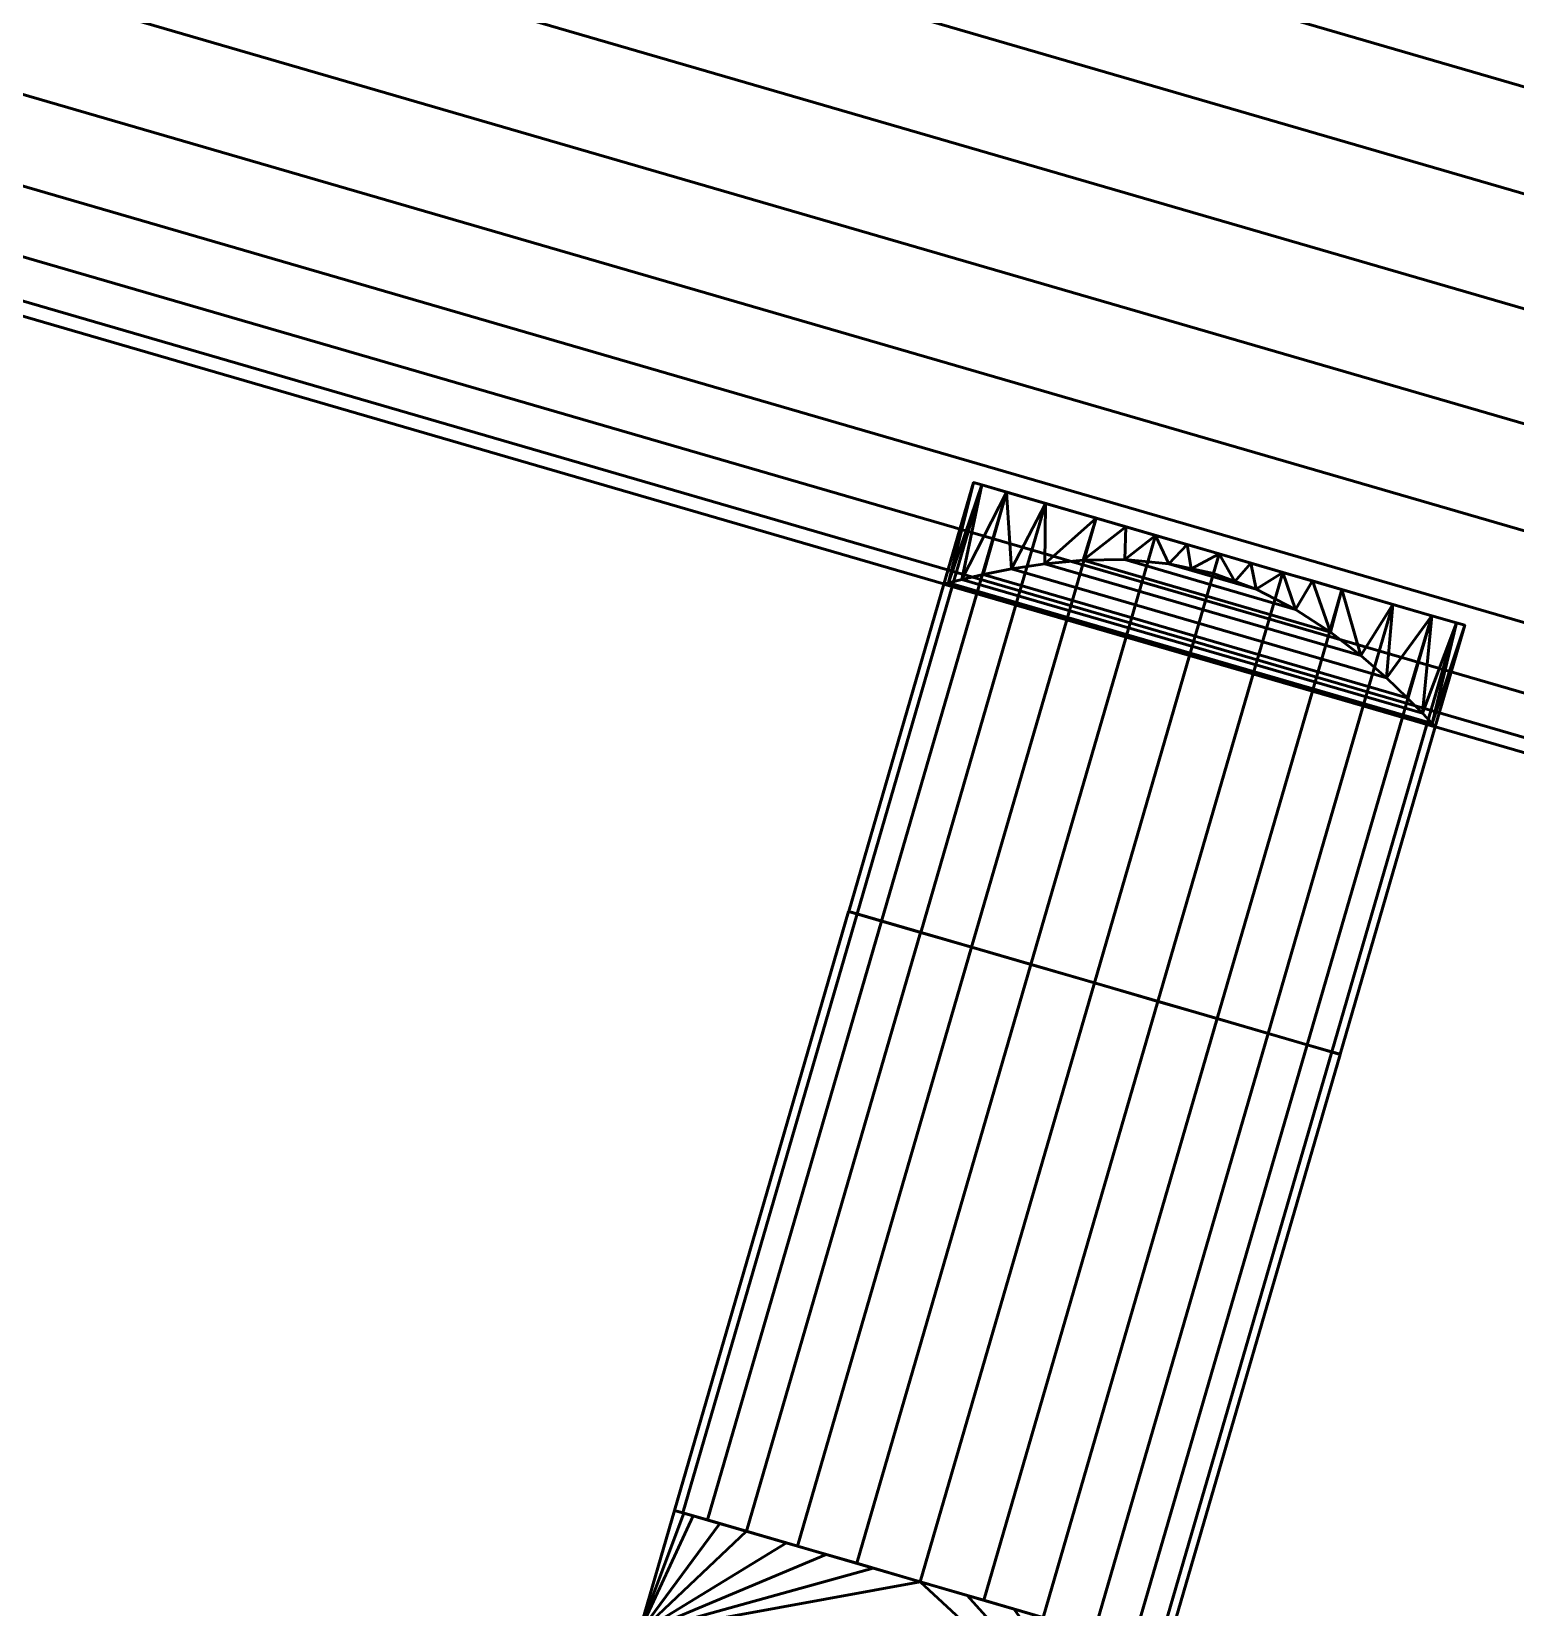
# Model space of a CAD drawing. Header units: inches. Extents: x -1654 to 1344, y -1538 to 36.
# Drawn here: x -204.64 to -187.24, y -490.56 to -472.08 of the extents above; entities that cross this region are included whole.
import ezdxf

# ---------------------------------------------------------------- set-up
doc = ezdxf.new("R2010")
doc.units = ezdxf.units.IN
doc.header["$MEASUREMENT"] = 0
doc.linetypes.add('Center', pattern=[1.25, 0.25, -0.1875, 0.625, -0.1875])
doc.layers.add('M-HVAC-DUCT', color=1, linetype='Center', lineweight=30)
doc.layers.add('M-HVAC-DUCT-SA', color=1, linetype='Continuous', lineweight=50)

# ---------------------------------------------------------------- blocks, each defined once
blk = doc.blocks.new('Round Takeoff - Standard-838113-_3D_')
at = {"layer": 'M-HVAC-DUCT', "color": 8, "linetype": 'Continuous', "lineweight": 50}
mesh = blk.add_polyface(dxfattribs=at)
corners = [(-1.24, 0, 3), (-1.24, 0.776, 2.898), (-1.24, 1.5, 2.598), (-1.24, 2.121, 2.121), (-1.24, 2.598, 1.5), (-1.24, 2.898, 0.776), (-1.24, 3), (-1.24, 2.898, -0.776), (-1.24, 2.598, -1.5), (-1.24, 2.121, -2.121), (-1.24, 1.5, -2.598), (-1.24, 0.776, -2.898), (-1.24, 0, -3), (-1.24, -0.776, -2.898), (-1.24, -1.5, -2.598), (-1.24, -2.121, -2.121), (-1.24, -2.598, -1.5), (-1.24, -2.898, -0.776), (-1.24, -3), (-1.24, -2.898, 0.776), (-1.24, -2.598, 1.5), (-1.24, -2.121, 2.121), (-1.24, -1.5, 2.598), (-1.24, -0.776, 2.898)]
mesh.append_faces([[corners[k] for k in face] for face in [(14, 20, 21)]], dxfattribs={"vtx0": -1, "vtx2": -1, "color": 8})
mesh.append_faces([[corners[k] for k in face] for face in [(21, 12, 13, 14), (12, 5, 6, 7), (12, 23, 0, 1)]], dxfattribs={"vtx0": -1, "vtx3": -1, "color": 8})
mesh.append_faces([[corners[k] for k in face] for face in [(9, 10, 7, 8)]], dxfattribs={"vtx1": -1, "color": 8})
mesh.append_faces([[corners[k] for k in face] for face in [(15, 16, 20, 14), (22, 23, 12, 21), (4, 5, 12, 3), (2, 3, 12, 1)]], dxfattribs={"vtx1": -1, "vtx2": -1, "color": 8})
mesh.append_faces([[corners[k] for k in face] for face in [(16, 17, 19, 20)]], dxfattribs={"vtx1": -1, "vtx3": -1, "color": 8})
mesh.append_faces([[corners[k] for k in face] for face in [(17, 18, 19)]], dxfattribs={"vtx2": -1, "color": 8})
mesh.append_faces([[corners[k] for k in face] for face in [(10, 11, 12, 7)]], dxfattribs={"vtx2": -1, "vtx3": -1, "color": 8})
mesh = blk.add_polyface(dxfattribs=at)
corners = [(-1.24, 3), (0, 3), (0, 2.898, -0.776), (0, 2.598, -1.5), (0, 2.121, -2.121), (0, 1.5, -2.598), (0, 0.776, -2.898), (0, 0, -3), (-1.24, 0, -3), (-1.24, 0.776, -2.898), (-1.24, 1.5, -2.598), (-1.24, 2.121, -2.121), (-1.24, 2.598, -1.5), (-1.24, 2.898, -0.776)]
mesh.append_faces([[corners[k] for k in face] for face in [(1, 2, 13, 0)]], dxfattribs={"vtx1": -1, "color": 8})
mesh.append_faces([[corners[k] for k in face] for face in [(5, 6, 9, 10), (10, 11, 4, 5), (2, 3, 12, 13), (11, 12, 3, 4)]], dxfattribs={"vtx1": -1, "vtx3": -1, "color": 8})
mesh.append_faces([[corners[k] for k in face] for face in [(6, 7, 8, 9)]], dxfattribs={"vtx3": -1, "color": 8})
mesh = blk.add_polyface(dxfattribs=at)
corners = [(-1.24, 0, 3), (0, 0, 3), (0, 0.776, 2.898), (0, 1.5, 2.598), (0, 2.121, 2.121), (0, 2.598, 1.5), (0, 2.898, 0.776), (0, 3), (-1.24, 3), (-1.24, 2.898, 0.776), (-1.24, 2.598, 1.5), (-1.24, 2.121, 2.121), (-1.24, 1.5, 2.598), (-1.24, 0.776, 2.898)]
mesh.append_faces([[corners[k] for k in face] for face in [(1, 2, 13, 0)]], dxfattribs={"vtx1": -1, "color": 8})
mesh.append_faces([[corners[k] for k in face] for face in [(5, 6, 9, 10), (10, 11, 4, 5), (2, 3, 12, 13), (11, 12, 3, 4)]], dxfattribs={"vtx1": -1, "vtx3": -1, "color": 8})
mesh.append_faces([[corners[k] for k in face] for face in [(6, 7, 8, 9)]], dxfattribs={"vtx3": -1, "color": 8})
mesh = blk.add_polyface(dxfattribs=at)
corners = [(4, 0, -3), (0, 0, -3), (0, 0.776, -2.898), (0, 1.5, -2.598), (0, 2.121, -2.121), (0, 2.598, -1.5), (0, 2.898, -0.776), (0, 3), (4, 3), (4, 2.898, -0.776), (4, 2.598, -1.5), (4, 2.121, -2.121), (4, 1.5, -2.598), (4, 0.776, -2.898)]
mesh.append_faces([[corners[k] for k in face] for face in [(2, 13, 0, 1)]], dxfattribs={"vtx0": -1, "color": 8})
mesh.append_faces([[corners[k] for k in face] for face in [(3, 12, 13, 2), (12, 3, 4, 11), (6, 9, 10, 5), (11, 4, 5, 10)]], dxfattribs={"vtx0": -1, "vtx2": -1, "color": 8})
mesh.append_faces([[corners[k] for k in face] for face in [(7, 8, 9, 6)]], dxfattribs={"vtx2": -1, "color": 8})
mesh = blk.add_polyface(dxfattribs=at)
corners = [(4, 3), (0, 3), (0, 2.898, 0.776), (0, 2.598, 1.5), (0, 2.121, 2.121), (0, 1.5, 2.598), (0, 0.776, 2.898), (0, 0, 3), (4, 0, 3), (4, 0.776, 2.898), (4, 1.5, 2.598), (4, 2.121, 2.121), (4, 2.598, 1.5), (4, 2.898, 0.776)]
mesh.append_faces([[corners[k] for k in face] for face in [(2, 13, 0, 1)]], dxfattribs={"vtx0": -1, "color": 8})
mesh.append_faces([[corners[k] for k in face] for face in [(3, 12, 13, 2), (12, 3, 4, 11), (6, 9, 10, 5), (11, 4, 5, 10)]], dxfattribs={"vtx0": -1, "vtx2": -1, "color": 8})
mesh.append_faces([[corners[k] for k in face] for face in [(7, 8, 9, 6)]], dxfattribs={"vtx2": -1, "color": 8})
mesh = blk.add_polyface(dxfattribs=at)
corners = [(4, 0, 3), (4, -0.776, 2.898), (4, -1.5, 2.598), (4, -2.121, 2.121), (4, -2.598, 1.5), (4, -2.898, 0.776), (4, -3), (4, -2.898, -0.776), (4, -2.598, -1.5), (4, -2.121, -2.121), (4, -1.5, -2.598), (4, -0.776, -2.898), (4, 0, -3), (4, 0.776, -2.898), (4, 1.5, -2.598), (4, 2.121, -2.121), (4, 2.598, -1.5), (4, 2.898, -0.776), (4, 3), (4, 2.898, 0.776), (4, 2.598, 1.5), (4, 2.121, 2.121), (4, 1.5, 2.598), (4, 0.776, 2.898)]
mesh.append_faces([[corners[k] for k in face] for face in [(17, 14, 15, 16)]], dxfattribs={"vtx0": -1, "color": 8})
mesh.append_faces([[corners[k] for k in face] for face in [(5, 7, 8, 4)]], dxfattribs={"vtx0": -1, "vtx2": -1, "color": 8})
mesh.append_faces([[corners[k] for k in face] for face in [(4, 8, 9, 10), (12, 1, 2, 3), (12, 19, 20, 21), (12, 21, 22, 23)]], dxfattribs={"vtx0": -1, "vtx3": -1, "color": 8})
mesh.append_faces([[corners[k] for k in face] for face in [(11, 12, 4, 10), (18, 19, 12, 17), (3, 4, 12), (0, 1, 12, 23)]], dxfattribs={"vtx1": -1, "vtx2": -1, "color": 8})
mesh.append_faces([[corners[k] for k in face] for face in [(5, 6, 7)]], dxfattribs={"vtx2": -1, "color": 8})
mesh.append_faces([[corners[k] for k in face] for face in [(12, 13, 14, 17)]], dxfattribs={"vtx2": -1, "vtx3": -1, "color": 8})
mesh = blk.add_polyface(dxfattribs=at)
corners = [(-1.24, -3), (0, -3), (0, -2.898, 0.776), (0, -2.598, 1.5), (0, -2.121, 2.121), (0, -1.5, 2.598), (0, -0.776, 2.898), (0, 0, 3), (-1.24, 0, 3), (-1.24, -0.776, 2.898), (-1.24, -1.5, 2.598), (-1.24, -2.121, 2.121), (-1.24, -2.598, 1.5), (-1.24, -2.898, 0.776)]
mesh.append_faces([[corners[k] for k in face] for face in [(1, 2, 13, 0)]], dxfattribs={"vtx1": -1, "color": 8})
mesh.append_faces([[corners[k] for k in face] for face in [(5, 6, 9, 10), (10, 11, 4, 5), (2, 3, 12, 13), (11, 12, 3, 4)]], dxfattribs={"vtx1": -1, "vtx3": -1, "color": 8})
mesh.append_faces([[corners[k] for k in face] for face in [(6, 7, 8, 9)]], dxfattribs={"vtx3": -1, "color": 8})
mesh = blk.add_polyface(dxfattribs=at)
corners = [(-1.24, 0, -3), (0, 0, -3), (0, -0.776, -2.898), (0, -1.5, -2.598), (0, -2.121, -2.121), (0, -2.598, -1.5), (0, -2.898, -0.776), (0, -3), (-1.24, -3), (-1.24, -2.898, -0.776), (-1.24, -2.598, -1.5), (-1.24, -2.121, -2.121), (-1.24, -1.5, -2.598), (-1.24, -0.776, -2.898)]
mesh.append_faces([[corners[k] for k in face] for face in [(13, 2, 3, 12)]], dxfattribs={"vtx0": -1, "vtx2": -1, "color": 8})
mesh.append_faces([[corners[k] for k in face] for face in [(1, 2, 13, 0)]], dxfattribs={"vtx1": -1, "color": 8})
mesh.append_faces([[corners[k] for k in face] for face in [(5, 6, 9, 10), (10, 11, 4, 5), (11, 12, 3, 4)]], dxfattribs={"vtx1": -1, "vtx3": -1, "color": 8})
mesh.append_faces([[corners[k] for k in face] for face in [(6, 7, 8, 9)]], dxfattribs={"vtx3": -1, "color": 8})
mesh = blk.add_polyface(dxfattribs=at)
corners = [(4, 0, 3), (0, 0, 3), (0, -0.776, 2.898), (0, -1.5, 2.598), (0, -2.121, 2.121), (0, -2.598, 1.5), (0, -2.898, 0.776), (0, -3), (4, -3), (4, -2.898, 0.776), (4, -2.598, 1.5), (4, -2.121, 2.121), (4, -1.5, 2.598), (4, -0.776, 2.898)]
mesh.append_faces([[corners[k] for k in face] for face in [(2, 13, 0, 1)]], dxfattribs={"vtx0": -1, "color": 8})
mesh.append_faces([[corners[k] for k in face] for face in [(3, 12, 13, 2), (12, 3, 4, 11), (6, 9, 10, 5), (11, 4, 5, 10)]], dxfattribs={"vtx0": -1, "vtx2": -1, "color": 8})
mesh.append_faces([[corners[k] for k in face] for face in [(7, 8, 9, 6)]], dxfattribs={"vtx2": -1, "color": 8})
mesh = blk.add_polyface(dxfattribs=at)
corners = [(4, -3), (0, -3), (0, -2.898, -0.776), (0, -2.598, -1.5), (0, -2.121, -2.121), (0, -1.5, -2.598), (0, -0.776, -2.898), (0, 0, -3), (4, 0, -3), (4, -0.776, -2.898), (4, -1.5, -2.598), (4, -2.121, -2.121), (4, -2.598, -1.5), (4, -2.898, -0.776)]
mesh.append_faces([[corners[k] for k in face] for face in [(3, 12, 13, 2), (12, 3, 4, 11), (6, 9, 10, 5), (11, 4, 5, 10)]], dxfattribs={"vtx0": -1, "vtx2": -1, "color": 8})
mesh.append_faces([[corners[k] for k in face] for face in [(7, 8, 9, 6)]], dxfattribs={"vtx2": -1, "color": 8})
mesh.append_faces([[corners[k] for k in face] for face in [(13, 0, 1, 2)]], dxfattribs={"vtx3": -1, "color": 8})
blk = doc.blocks.new('Rectangular to Round Transition - Angle - 45 Degree-889927-_3D_')
at = {"layer": 'M-HVAC-DUCT', "color": 8, "linetype": 'Continuous', "lineweight": 50}
mesh = blk.add_polyface(dxfattribs=at)
corners = [(0, -3, 3), (0, 3, 3), (0, 3, -3), (0, -3, -3)]
mesh.append_faces([[corners[k] for k in face] for face in [(0, 1, 2, 3)]], dxfattribs={"color": 8})
mesh = blk.add_polyface(dxfattribs=at)
corners = [(0, -3, -3), (0, 3, -3), (1.5, 0, -3)]
mesh.append_faces([[corners[k] for k in face] for face in [(0, 1, 2)]], dxfattribs={"color": 8})
mesh = blk.add_polyface(dxfattribs=at)
corners = [(1.5, 3), (1.5, 2.772, -1.148), (1.5, 2.121, -2.121), (1.5, 1.148, -2.772), (1.5, 0, -3), (0, 3, -3), (0, 3, -3), (0, 3, -3), (0, 3, -3), (0, 3, -3), (0, 3, -3), (0, 3, -3), (0, 3, -3), (0, 3, -3), (0, 3, -3), (1.5, 1.635, -2.446), (1.5, 0.574, -2.886), (1.5, 2.446, -1.635), (1.5, 2.886, -0.574)]
mesh.append_faces([[corners[k] for k in face] for face in [(15, 3, 8), (6, 16, 4), (16, 7, 3), (15, 9, 2), (11, 1, 17), (2, 10, 17), (13, 0, 18), (1, 12, 18)]], dxfattribs={"color": 8})
mesh = blk.add_polyface(dxfattribs=at)
corners = [(0, 3, -3), (0, 3, 3), (1.5, 3)]
mesh.append_faces([[corners[k] for k in face] for face in [(0, 1, 2)]], dxfattribs={"color": 8})
mesh = blk.add_polyface(dxfattribs=at)
corners = [(1.5, 0, 3), (1.5, 1.148, 2.772), (1.5, 2.121, 2.121), (1.5, 2.772, 1.148), (1.5, 3), (0, 3, 3), (0, 3, 3), (0, 3, 3), (0, 3, 3), (0, 3, 3), (0, 3, 3), (0, 3, 3), (0, 3, 3), (0, 3, 3), (0, 3, 3), (1.5, 2.446, 1.635), (1.5, 2.886, 0.574), (1.5, 1.635, 2.446), (1.5, 0.574, 2.886)]
mesh.append_faces([[corners[k] for k in face] for face in [(15, 3, 8), (6, 16, 4), (16, 7, 3), (15, 9, 2), (11, 1, 17), (2, 10, 17), (13, 0, 18), (1, 12, 18)]], dxfattribs={"color": 8})
mesh = blk.add_polyface(dxfattribs=at)
corners = [(0, 3, 3), (0, -3, 3), (1.5, 0, 3)]
mesh.append_faces([[corners[k] for k in face] for face in [(0, 1, 2)]], dxfattribs={"color": 8})
mesh = blk.add_polyface(dxfattribs=at)
corners = [(1.5, 0, 3), (1.5, -1.148, 2.772), (1.5, -2.121, 2.121), (1.5, -2.772, 1.148), (1.5, -3), (1.5, -2.772, -1.148), (1.5, -2.121, -2.121), (1.5, -1.148, -2.772), (1.5, 0, -3), (1.5, 1.148, -2.772), (1.5, 2.121, -2.121), (1.5, 2.772, -1.148), (1.5, 3), (1.5, 2.772, 1.148), (1.5, 2.121, 2.121), (1.5, 1.148, 2.772)]
mesh.append_faces([[corners[k] for k in face] for face in [(5, 2, 3, 4)]], dxfattribs={"vtx0": -1, "color": 8})
mesh.append_faces([[corners[k] for k in face] for face in [(6, 2, 5)]], dxfattribs={"vtx0": -1, "vtx1": -1, "color": 8})
mesh.append_faces([[corners[k] for k in face] for face in [(0, 8, 9)]], dxfattribs={"vtx0": -1, "vtx2": -1, "color": 8})
mesh.append_faces([[corners[k] for k in face] for face in [(12, 13, 11)]], dxfattribs={"vtx1": -1, "color": 8})
mesh.append_faces([[corners[k] for k in face] for face in [(15, 0, 9, 14), (9, 10, 14)]], dxfattribs={"vtx1": -1, "vtx2": -1, "color": 8})
mesh.append_faces([[corners[k] for k in face] for face in [(1, 2, 6, 7), (0, 1, 7, 8), (13, 14, 10, 11)]], dxfattribs={"vtx1": -1, "vtx3": -1, "color": 8})
mesh = blk.add_polyface(dxfattribs=at)
corners = [(1.5, -3), (1.5, -2.772, 1.148), (1.5, -2.121, 2.121), (1.5, -1.148, 2.772), (1.5, 0, 3), (0, -3, 3), (0, -3, 3), (0, -3, 3), (0, -3, 3), (0, -3, 3), (0, -3, 3), (0, -3, 3), (0, -3, 3), (0, -3, 3), (0, -3, 3), (1.5, -1.635, 2.446), (1.5, -0.574, 2.886), (1.5, -2.446, 1.635), (1.5, -2.886, 0.574)]
mesh.append_faces([[corners[k] for k in face] for face in [(15, 3, 8), (6, 16, 4), (16, 7, 3), (15, 9, 2), (11, 1, 17), (2, 10, 17), (13, 0, 18), (1, 12, 18)]], dxfattribs={"color": 8})
mesh = blk.add_polyface(dxfattribs=at)
corners = [(1.5, 0, -3), (1.5, -1.148, -2.772), (1.5, -2.121, -2.121), (1.5, -2.772, -1.148), (1.5, -3), (0, -3, -3), (0, -3, -3), (0, -3, -3), (0, -3, -3), (0, -3, -3), (0, -3, -3), (0, -3, -3), (0, -3, -3), (0, -3, -3), (0, -3, -3), (1.5, -2.446, -1.635), (1.5, -2.886, -0.574), (1.5, -1.635, -2.446), (1.5, -0.574, -2.886)]
mesh.append_faces([[corners[k] for k in face] for face in [(15, 3, 8), (6, 16, 4), (16, 7, 3), (15, 9, 2), (11, 1, 17), (2, 10, 17), (13, 0, 18), (1, 12, 18)]], dxfattribs={"color": 8})
mesh = blk.add_polyface(dxfattribs=at)
corners = [(0, -3, 3), (0, -3, -3), (1.5, -3)]
mesh.append_faces([[corners[k] for k in face] for face in [(0, 1, 2)]], dxfattribs={"color": 8})

msp = doc.modelspace()

# ---------------------------------------------------------------- linework, layer by layer
at = {"layer": 'M-HVAC-DUCT', "color": 5}
for p, q in [((-180.744, -477.183, 1327), (-210.322, -468.584, 1327)), ((-180.744, -477.183, 1327), (-210.322, -468.584, 1327)), ((-191.056, -479.392, 1327), (-190.71, -478.202, 1327)), ((-191.056, -479.392, 1327), (-192.173, -483.233, 1327)), ((-192.173, -483.233, 1327), (-194.214, -490.256, 1327)), ((-192.173, -483.233, 1327), (-194.214, -490.256, 1327))]:
    msp.add_line(p, q, dxfattribs=at)

# ---------------------------------------------------------------- block references
at = {"layer": 'M-HVAC-DUCT-SA', "color": 8, "extrusion": (0, 0, -1), "rotation": 286.2098687159166}
msp.add_blockref('Round Takeoff - Standard-838113-_3D_', (191.056, -479.392, -1327), dxfattribs=at)
at = {"layer": 'M-HVAC-DUCT-SA', "color": 8, "rotation": 73.79013128408342}
msp.add_blockref('Rectangular to Round Transition - Angle - 45 Degree-889927-_3D_', (-194.633, -491.697, 1327), dxfattribs=at)

# ---------------------------------------------------------------- meshes
at = {"layer": 'M-HVAC-DUCT-SA', "color": 8}
mesh = msp.add_polyface(dxfattribs=at)
corners = [(38.701, -496.093, 1331), (38.99, -495.099, 1330.864), (39.26, -494.172, 1330.464), (39.491, -493.377, 1329.828), (39.669, -492.767, 1329), (39.78, -492.383, 1328.035), (39.818, -492.252, 1327), (-201.512, -422.094, 1327), (-201.55, -422.225, 1328.035), (-201.662, -422.609, 1329), (-201.839, -423.219, 1329.828), (-202.07, -424.015, 1330.464), (-202.34, -424.941, 1330.864), (-202.629, -425.935, 1331)]
mesh.append_faces([[corners[k] for k in face] for face in [(8, 9, 4, 5), (3, 4, 9, 10), (11, 12, 1, 2), (2, 3, 10, 11)]], dxfattribs={"vtx1": -1, "vtx3": -1, "color": 8})
mesh.append_faces([[corners[k] for k in face] for face in [(6, 7, 8, 5)]], dxfattribs={"vtx2": -1, "color": 8})
mesh.append_faces([[corners[k] for k in face] for face in [(12, 13, 0, 1)]], dxfattribs={"vtx3": -1, "color": 8})
mesh = msp.add_polyface(dxfattribs=at)
corners = [(39.818, -492.252, 1327), (39.78, -492.383, 1325.965), (39.669, -492.767, 1325), (39.491, -493.377, 1324.172), (39.26, -494.172, 1323.536), (38.99, -495.099, 1323.136), (38.701, -496.093, 1323), (-202.629, -425.935, 1323), (-202.34, -424.941, 1323.136), (-202.07, -424.015, 1323.536), (-201.839, -423.219, 1324.172), (-201.662, -422.609, 1325), (-201.55, -422.225, 1325.965), (-201.512, -422.094, 1327)]
mesh.append_faces([[corners[k] for k in face] for face in [(7, 8, 5, 6)]], dxfattribs={"vtx1": -1, "color": 8})
mesh.append_faces([[corners[k] for k in face] for face in [(8, 9, 4, 5), (3, 4, 9, 10), (11, 12, 1, 2), (2, 3, 10, 11)]], dxfattribs={"vtx1": -1, "vtx3": -1, "color": 8})
mesh.append_faces([[corners[k] for k in face] for face in [(12, 13, 0, 1)]], dxfattribs={"vtx3": -1, "color": 8})
mesh = msp.add_polyface(dxfattribs=at)
corners = [(37.585, -499.934, 1327), (37.623, -499.803, 1328.035), (37.734, -499.419, 1329), (37.912, -498.809, 1329.828), (38.143, -498.013, 1330.464), (38.412, -497.087, 1330.864), (38.701, -496.093, 1331), (-202.629, -425.935, 1331), (-202.918, -426.929, 1330.864), (-203.187, -427.855, 1330.464), (-203.418, -428.651, 1329.828), (-203.596, -429.261, 1329), (-203.707, -429.645, 1328.035), (-203.745, -429.776, 1327)]
mesh.append_faces([[corners[k] for k in face] for face in [(7, 8, 5, 6)]], dxfattribs={"vtx1": -1, "color": 8})
mesh.append_faces([[corners[k] for k in face] for face in [(8, 9, 4, 5), (3, 4, 9, 10), (11, 12, 1, 2), (2, 3, 10, 11)]], dxfattribs={"vtx1": -1, "vtx3": -1, "color": 8})
mesh.append_faces([[corners[k] for k in face] for face in [(12, 13, 0, 1)]], dxfattribs={"vtx3": -1, "color": 8})
mesh = msp.add_polyface(dxfattribs=at)
corners = [(38.701, -496.093, 1323), (38.412, -497.087, 1323.136), (38.143, -498.013, 1323.536), (37.912, -498.809, 1324.172), (37.734, -499.419, 1325), (37.623, -499.803, 1325.965), (37.585, -499.934, 1327), (-203.745, -429.776, 1327), (-203.707, -429.645, 1325.965), (-203.596, -429.261, 1325), (-203.418, -428.651, 1324.172), (-203.187, -427.855, 1323.536), (-202.918, -426.929, 1323.136), (-202.629, -425.935, 1323)]
mesh.append_faces([[corners[k] for k in face] for face in [(7, 8, 5, 6)]], dxfattribs={"vtx1": -1, "color": 8})
mesh.append_faces([[corners[k] for k in face] for face in [(8, 9, 4, 5), (3, 4, 9, 10), (11, 12, 1, 2), (2, 3, 10, 11)]], dxfattribs={"vtx1": -1, "vtx3": -1, "color": 8})
mesh.append_faces([[corners[k] for k in face] for face in [(12, 13, 0, 1)]], dxfattribs={"vtx3": -1, "color": 8})
mesh = msp.add_polyface(dxfattribs=at)
corners = [(-180.744, -477.183, 1332), (-180.382, -475.941, 1331.83), (-180.046, -474.783, 1331.33), (-179.757, -473.788, 1330.536), (-179.535, -473.025, 1329.5), (-179.395, -472.546, 1328.294), (-179.348, -472.382, 1327), (-208.926, -463.783, 1327), (-208.974, -463.947, 1328.294), (-209.113, -464.426, 1329.5), (-209.335, -465.189, 1330.536), (-209.624, -466.184, 1331.33), (-209.961, -467.342, 1331.83), (-210.322, -468.584, 1332)]
mesh.append_faces([[corners[k] for k in face] for face in [(8, 9, 4, 5), (3, 4, 9, 10), (11, 12, 1, 2), (2, 3, 10, 11)]], dxfattribs={"vtx1": -1, "vtx3": -1, "color": 8})
mesh.append_faces([[corners[k] for k in face] for face in [(6, 7, 8, 5)]], dxfattribs={"vtx2": -1, "color": 8})
mesh.append_faces([[corners[k] for k in face] for face in [(12, 13, 0, 1)]], dxfattribs={"vtx3": -1, "color": 8})
mesh = msp.add_polyface(dxfattribs=at)
corners = [(-179.348, -472.382, 1327), (-179.395, -472.546, 1325.706), (-179.535, -473.025, 1324.5), (-179.757, -473.788, 1323.464), (-180.046, -474.783, 1322.67), (-180.382, -475.941, 1322.17), (-180.744, -477.183, 1322), (-210.322, -468.584, 1322), (-209.961, -467.342, 1322.17), (-209.624, -466.184, 1322.67), (-209.335, -465.189, 1323.464), (-209.113, -464.426, 1324.5), (-208.974, -463.947, 1325.706), (-208.926, -463.783, 1327)]
mesh.append_faces([[corners[k] for k in face] for face in [(7, 8, 5, 6)]], dxfattribs={"vtx1": -1, "color": 8})
mesh.append_faces([[corners[k] for k in face] for face in [(8, 9, 4, 5), (3, 4, 9, 10), (11, 12, 1, 2), (2, 3, 10, 11)]], dxfattribs={"vtx1": -1, "vtx3": -1, "color": 8})
mesh.append_faces([[corners[k] for k in face] for face in [(12, 13, 0, 1)]], dxfattribs={"vtx3": -1, "color": 8})
mesh = msp.add_polyface(dxfattribs=at)
corners = [(-182.139, -481.984, 1327), (-182.092, -481.821, 1328.294), (-181.952, -481.341, 1329.5), (-181.731, -480.578, 1330.536), (-181.442, -479.584, 1331.33), (-181.105, -478.426, 1331.83), (-180.744, -477.183, 1332), (-210.322, -468.584, 1332), (-210.683, -469.827, 1331.83), (-211.02, -470.985, 1331.33), (-211.309, -471.979, 1330.536), (-211.531, -472.742, 1329.5), (-211.67, -473.222, 1328.294), (-211.718, -473.386, 1327)]
mesh.append_faces([[corners[k] for k in face] for face in [(7, 8, 5, 6)]], dxfattribs={"vtx1": -1, "color": 8})
mesh.append_faces([[corners[k] for k in face] for face in [(8, 9, 4, 5), (3, 4, 9, 10), (11, 12, 1, 2), (2, 3, 10, 11)]], dxfattribs={"vtx1": -1, "vtx3": -1, "color": 8})
mesh.append_faces([[corners[k] for k in face] for face in [(12, 13, 0, 1)]], dxfattribs={"vtx3": -1, "color": 8})
mesh = msp.add_polyface(dxfattribs=at)
corners = [(-180.744, -477.183, 1322), (-181.105, -478.426, 1322.17), (-181.442, -479.584, 1322.67), (-181.731, -480.578, 1323.464), (-181.952, -481.341, 1324.5), (-182.092, -481.821, 1325.706), (-182.139, -481.984, 1327), (-211.718, -473.386, 1327), (-211.67, -473.222, 1325.706), (-211.531, -472.742, 1324.5), (-211.309, -471.979, 1323.464), (-211.02, -470.985, 1322.67), (-210.683, -469.827, 1322.17), (-210.322, -468.584, 1322)]
mesh.append_faces([[corners[k] for k in face] for face in [(7, 8, 5, 6)]], dxfattribs={"vtx1": -1, "color": 8})
mesh.append_faces([[corners[k] for k in face] for face in [(8, 9, 4, 5), (3, 4, 9, 10), (11, 12, 1, 2), (2, 3, 10, 11)]], dxfattribs={"vtx1": -1, "vtx3": -1, "color": 8})
mesh.append_faces([[corners[k] for k in face] for face in [(12, 13, 0, 1)]], dxfattribs={"vtx3": -1, "color": 8})
mesh = msp.add_polyface(dxfattribs=at)
corners = [(-190.71, -478.202, 1330), (-191.456, -477.985, 1329.898), (-192.15, -477.783, 1329.598), (-192.747, -477.609, 1329.121), (-193.205, -477.476, 1328.5), (-193.493, -477.393, 1327.776), (-193.591, -477.364, 1327), (-193.937, -478.555, 1327), (-193.883, -478.541, 1327.534), (-193.725, -478.501, 1328.046), (-193.475, -478.443, 1328.518), (-193.146, -478.378, 1328.938), (-192.752, -478.317, 1329.298), (-192.305, -478.275, 1329.592), (-191.816, -478.269, 1329.813), (-191.299, -478.317, 1329.952), (-190.777, -478.432, 1330), (-191.083, -478.093, 1329.949), (-191.803, -477.884, 1329.748), (-191.038, -478.375, 1329.976)]
mesh.append_faces([[corners[k] for k in face] for face in [(8, 6, 7)]], dxfattribs={"vtx0": -1, "color": 8})
mesh.append_faces([[corners[k] for k in face] for face in [(14, 18, 13), (17, 19, 0), (19, 17, 15), (4, 11, 3), (12, 3, 11), (11, 4, 10)]], dxfattribs={"vtx0": -1, "vtx1": -1, "color": 8})
mesh.append_faces([[corners[k] for k in face] for face in [(1, 14, 15), (2, 12, 13), (5, 8, 9)]], dxfattribs={"vtx0": -1, "vtx2": -1, "color": 8})
mesh.append_faces([[corners[k] for k in face] for face in [(16, 0, 19)]], dxfattribs={"vtx1": -1, "color": 8})
mesh.append_faces([[corners[k] for k in face] for face in [(17, 1, 15), (18, 2, 13), (1, 18, 14), (2, 3, 12), (9, 10, 4), (4, 5, 9), (5, 6, 8)]], dxfattribs={"vtx1": -1, "vtx2": -1, "color": 8})
mesh = msp.add_polyface(dxfattribs=at)
corners = [(-193.591, -477.364, 1327), (-193.493, -477.393, 1326.224), (-193.205, -477.476, 1325.5), (-192.747, -477.609, 1324.879), (-192.15, -477.783, 1324.402), (-191.456, -477.985, 1324.102), (-190.71, -478.202, 1324), (-190.777, -478.432, 1324), (-191.299, -478.317, 1324.048), (-191.816, -478.269, 1324.187), (-192.305, -478.275, 1324.408), (-192.752, -478.317, 1324.702), (-193.146, -478.378, 1325.062), (-193.475, -478.443, 1325.482), (-193.725, -478.501, 1325.954), (-193.883, -478.541, 1326.466), (-193.937, -478.555, 1327), (-191.803, -477.884, 1324.252), (-191.083, -478.093, 1324.051), (-191.038, -478.375, 1324.024)]
mesh.append_faces([[corners[k] for k in face] for face in [(1, 15, 0), (3, 12, 2), (13, 2, 12), (10, 17, 9), (4, 11, 3), (17, 10, 4), (12, 3, 11)]], dxfattribs={"vtx0": -1, "vtx1": -1, "color": 8})
mesh.append_faces([[corners[k] for k in face] for face in [(14, 1, 2), (4, 10, 11), (5, 8, 9)]], dxfattribs={"vtx0": -1, "vtx2": -1, "color": 8})
mesh.append_faces([[corners[k] for k in face] for face in [(7, 19, 6)]], dxfattribs={"vtx1": -1, "color": 8})
mesh.append_faces([[corners[k] for k in face] for face in [(14, 15, 1), (13, 14, 2), (17, 5, 9), (19, 8, 18), (5, 18, 8), (18, 6, 19)]], dxfattribs={"vtx1": -1, "vtx2": -1, "color": 8})
mesh.append_faces([[corners[k] for k in face] for face in [(15, 16, 0)]], dxfattribs={"vtx2": -1, "color": 8})
mesh = msp.add_polyface(dxfattribs=at)
corners = [(-190.71, -478.202, 1324), (-191.456, -477.985, 1324.102), (-192.15, -477.783, 1324.402), (-192.747, -477.609, 1324.879), (-193.205, -477.476, 1325.5), (-193.493, -477.393, 1326.224), (-193.591, -477.364, 1327), (-193.493, -477.393, 1327.776), (-193.205, -477.476, 1328.5), (-192.747, -477.609, 1329.121), (-192.15, -477.783, 1329.598), (-191.456, -477.985, 1329.898), (-190.71, -478.202, 1330), (-189.964, -478.418, 1329.898), (-189.27, -478.62, 1329.598), (-188.673, -478.794, 1329.121), (-188.215, -478.927, 1328.5), (-187.927, -479.011, 1327.776), (-187.829, -479.039, 1327), (-187.927, -479.011, 1326.224), (-188.215, -478.927, 1325.5), (-188.673, -478.794, 1324.879), (-189.27, -478.62, 1324.402), (-189.964, -478.418, 1324.102)]
mesh.append_faces([[corners[k] for k in face] for face in [(14, 20, 21)]], dxfattribs={"vtx0": -1, "vtx2": -1, "color": 8})
mesh.append_faces([[corners[k] for k in face] for face in [(21, 12, 13, 14), (12, 5, 6, 7), (12, 23, 0, 1)]], dxfattribs={"vtx0": -1, "vtx3": -1, "color": 8})
mesh.append_faces([[corners[k] for k in face] for face in [(9, 10, 7, 8)]], dxfattribs={"vtx1": -1, "color": 8})
mesh.append_faces([[corners[k] for k in face] for face in [(15, 16, 20, 14), (22, 23, 12, 21), (4, 5, 12, 3), (2, 3, 12, 1)]], dxfattribs={"vtx1": -1, "vtx2": -1, "color": 8})
mesh.append_faces([[corners[k] for k in face] for face in [(16, 17, 19, 20)]], dxfattribs={"vtx1": -1, "vtx3": -1, "color": 8})
mesh.append_faces([[corners[k] for k in face] for face in [(17, 18, 19)]], dxfattribs={"vtx2": -1, "color": 8})
mesh.append_faces([[corners[k] for k in face] for face in [(10, 11, 12, 7)]], dxfattribs={"vtx2": -1, "vtx3": -1, "color": 8})
mesh = msp.add_polyface(dxfattribs=at)
corners = [(-193.937, -478.555, 1327), (-188.175, -480.23, 1327), (-188.213, -480.189, 1327.534), (-188.325, -480.071, 1328.046), (-188.505, -479.888, 1328.518), (-188.748, -479.656, 1328.938), (-189.048, -479.394, 1329.298), (-189.403, -479.119, 1329.592), (-189.813, -478.852, 1329.813), (-190.274, -478.615, 1329.952), (-190.777, -478.432, 1330), (-191.299, -478.317, 1329.952), (-191.816, -478.269, 1329.813), (-192.305, -478.275, 1329.592), (-192.752, -478.317, 1329.298), (-193.146, -478.378, 1328.938), (-193.475, -478.443, 1328.518), (-193.725, -478.501, 1328.046), (-193.883, -478.541, 1327.534)]
mesh.append_faces([[corners[k] for k in face] for face in [(10, 11, 9)]], dxfattribs={"vtx1": -1, "color": 8})
mesh.append_faces([[corners[k] for k in face] for face in [(11, 12, 8, 9), (12, 13, 7, 8), (13, 14, 6, 7), (5, 6, 14, 15), (15, 16, 4, 5), (17, 18, 2, 3), (16, 17, 3, 4)]], dxfattribs={"vtx1": -1, "vtx3": -1, "color": 8})
mesh.append_faces([[corners[k] for k in face] for face in [(18, 0, 1, 2)]], dxfattribs={"vtx3": -1, "color": 8})
mesh = msp.add_polyface(dxfattribs=at)
corners = [(-188.175, -480.23, 1327), (-193.937, -478.555, 1327), (-193.883, -478.541, 1326.466), (-193.725, -478.501, 1325.954), (-193.475, -478.443, 1325.482), (-193.146, -478.378, 1325.062), (-192.752, -478.317, 1324.702), (-192.305, -478.275, 1324.408), (-191.816, -478.269, 1324.187), (-191.299, -478.317, 1324.048), (-190.777, -478.432, 1324), (-190.274, -478.615, 1324.048), (-189.813, -478.852, 1324.187), (-189.403, -479.119, 1324.408), (-189.048, -479.394, 1324.702), (-188.748, -479.656, 1325.062), (-188.505, -479.888, 1325.482), (-188.325, -480.071, 1325.954), (-188.213, -480.189, 1326.466)]
mesh.append_faces([[corners[k] for k in face] for face in [(11, 9, 10)]], dxfattribs={"vtx0": -1, "color": 8})
mesh.append_faces([[corners[k] for k in face] for face in [(1, 2, 18, 0)]], dxfattribs={"vtx1": -1, "color": 8})
mesh.append_faces([[corners[k] for k in face] for face in [(2, 3, 17, 18), (3, 4, 16, 17), (15, 16, 4, 5), (5, 6, 14, 15), (7, 8, 12, 13), (6, 7, 13, 14), (8, 9, 11, 12)]], dxfattribs={"vtx1": -1, "vtx3": -1, "color": 8})
mesh = msp.add_polyface(dxfattribs=at)
corners = [(-190.71, -478.202, 1324), (-189.964, -478.418, 1324.102), (-189.27, -478.62, 1324.402), (-188.673, -478.794, 1324.879), (-188.215, -478.927, 1325.5), (-187.927, -479.011, 1326.224), (-187.829, -479.039, 1327), (-188.175, -480.23, 1327), (-188.213, -480.189, 1326.466), (-188.325, -480.071, 1325.954), (-188.505, -479.888, 1325.482), (-188.748, -479.656, 1325.062), (-189.048, -479.394, 1324.702), (-189.403, -479.119, 1324.408), (-189.813, -478.852, 1324.187), (-190.274, -478.615, 1324.048), (-190.777, -478.432, 1324), (-190.337, -478.31, 1324.051), (-189.617, -478.519, 1324.252), (-190.526, -478.524, 1324.024)]
mesh.append_faces([[corners[k] for k in face] for face in [(8, 6, 7)]], dxfattribs={"vtx0": -1, "color": 8})
mesh.append_faces([[corners[k] for k in face] for face in [(14, 18, 13), (17, 19, 0), (19, 17, 15), (4, 11, 3), (12, 3, 11), (11, 4, 10)]], dxfattribs={"vtx0": -1, "vtx1": -1, "color": 8})
mesh.append_faces([[corners[k] for k in face] for face in [(1, 14, 15), (2, 12, 13), (5, 8, 9)]], dxfattribs={"vtx0": -1, "vtx2": -1, "color": 8})
mesh.append_faces([[corners[k] for k in face] for face in [(16, 0, 19)]], dxfattribs={"vtx1": -1, "color": 8})
mesh.append_faces([[corners[k] for k in face] for face in [(17, 1, 15), (18, 2, 13), (1, 18, 14), (2, 3, 12), (9, 10, 4), (4, 5, 9), (5, 6, 8)]], dxfattribs={"vtx1": -1, "vtx2": -1, "color": 8})
mesh = msp.add_polyface(dxfattribs=at)
corners = [(-187.829, -479.039, 1327), (-187.927, -479.011, 1327.776), (-188.215, -478.927, 1328.5), (-188.673, -478.794, 1329.121), (-189.27, -478.62, 1329.598), (-189.964, -478.418, 1329.898), (-190.71, -478.202, 1330), (-190.777, -478.432, 1330), (-190.274, -478.615, 1329.952), (-189.813, -478.852, 1329.813), (-189.403, -479.119, 1329.592), (-189.048, -479.394, 1329.298), (-188.748, -479.656, 1328.938), (-188.505, -479.888, 1328.518), (-188.325, -480.071, 1328.046), (-188.213, -480.189, 1327.534), (-188.175, -480.23, 1327), (-189.617, -478.519, 1329.748), (-190.337, -478.31, 1329.949), (-190.526, -478.524, 1329.976)]
mesh.append_faces([[corners[k] for k in face] for face in [(1, 15, 0), (3, 12, 2), (13, 2, 12), (10, 17, 9), (4, 11, 3), (17, 10, 4), (12, 3, 11)]], dxfattribs={"vtx0": -1, "vtx1": -1, "color": 8})
mesh.append_faces([[corners[k] for k in face] for face in [(14, 1, 2), (4, 10, 11), (5, 8, 9)]], dxfattribs={"vtx0": -1, "vtx2": -1, "color": 8})
mesh.append_faces([[corners[k] for k in face] for face in [(7, 19, 6)]], dxfattribs={"vtx1": -1, "color": 8})
mesh.append_faces([[corners[k] for k in face] for face in [(14, 15, 1), (13, 14, 2), (17, 5, 9), (19, 8, 18), (5, 18, 8), (18, 6, 19)]], dxfattribs={"vtx1": -1, "vtx2": -1, "color": 8})
mesh.append_faces([[corners[k] for k in face] for face in [(15, 16, 0)]], dxfattribs={"vtx2": -1, "color": 8})
mesh = msp.add_polyface(dxfattribs=at)
corners = [(-192.173, -483.233, 1330), (-192.918, -483.017, 1329.898), (-193.613, -482.815, 1329.598), (-194.21, -482.641, 1329.121), (-194.668, -482.508, 1328.5), (-194.955, -482.424, 1327.776), (-195.054, -482.396, 1327), (-197.095, -489.419, 1327), (-196.997, -489.447, 1327.776), (-196.709, -489.531, 1328.5), (-196.251, -489.664, 1329.121), (-195.655, -489.837, 1329.598), (-194.96, -490.039, 1329.898), (-194.214, -490.256, 1330)]
mesh.append_faces([[corners[k] for k in face] for face in [(7, 8, 5, 6)]], dxfattribs={"vtx1": -1, "color": 8})
mesh.append_faces([[corners[k] for k in face] for face in [(8, 9, 4, 5), (3, 4, 9, 10), (11, 12, 1, 2), (2, 3, 10, 11)]], dxfattribs={"vtx1": -1, "vtx3": -1, "color": 8})
mesh.append_faces([[corners[k] for k in face] for face in [(12, 13, 0, 1)]], dxfattribs={"vtx3": -1, "color": 8})
mesh = msp.add_polyface(dxfattribs=at)
corners = [(-195.054, -482.396, 1327), (-194.955, -482.424, 1326.224), (-194.668, -482.508, 1325.5), (-194.21, -482.641, 1324.879), (-193.613, -482.815, 1324.402), (-192.918, -483.017, 1324.102), (-192.173, -483.233, 1324), (-194.214, -490.256, 1324), (-194.96, -490.039, 1324.102), (-195.655, -489.837, 1324.402), (-196.251, -489.664, 1324.879), (-196.709, -489.531, 1325.5), (-196.997, -489.447, 1326.224), (-197.095, -489.419, 1327)]
mesh.append_faces([[corners[k] for k in face] for face in [(7, 8, 5, 6)]], dxfattribs={"vtx1": -1, "color": 8})
mesh.append_faces([[corners[k] for k in face] for face in [(8, 9, 4, 5), (3, 4, 9, 10), (11, 12, 1, 2), (2, 3, 10, 11)]], dxfattribs={"vtx1": -1, "vtx3": -1, "color": 8})
mesh.append_faces([[corners[k] for k in face] for face in [(12, 13, 0, 1)]], dxfattribs={"vtx3": -1, "color": 8})
mesh = msp.add_polyface(dxfattribs=at)
corners = [(-195.054, -482.396, 1327), (-194.955, -482.424, 1327.776), (-194.668, -482.508, 1328.5), (-194.21, -482.641, 1329.121), (-193.613, -482.815, 1329.598), (-192.918, -483.017, 1329.898), (-192.173, -483.233, 1330), (-191.427, -483.45, 1329.898), (-190.732, -483.652, 1329.598), (-190.136, -483.825, 1329.121), (-189.678, -483.959, 1328.5), (-189.39, -484.042, 1327.776), (-189.292, -484.071, 1327), (-189.39, -484.042, 1326.224), (-189.678, -483.959, 1325.5), (-190.136, -483.825, 1324.879), (-190.732, -483.652, 1324.402), (-191.427, -483.45, 1324.102), (-192.173, -483.233, 1324), (-192.918, -483.017, 1324.102), (-193.613, -482.815, 1324.402), (-194.21, -482.641, 1324.879), (-194.668, -482.508, 1325.5), (-194.955, -482.424, 1326.224)]
mesh.append_faces([[corners[k] for k in face] for face in [(8, 20, 4, 6), (0, 4, 20, 22), (16, 20, 8, 12)]], dxfattribs={"vtx0": -1, "vtx1": -1, "vtx2": -1, "vtx3": -1, "color": 8})
mesh.append_faces([[corners[k] for k in face] for face in [(5, 6, 4), (7, 8, 6), (9, 10, 8), (21, 22, 20), (15, 16, 14)]], dxfattribs={"vtx1": -1, "color": 8})
mesh.append_faces([[corners[k] for k in face] for face in [(0, 1, 2), (16, 17, 18), (22, 23, 0)]], dxfattribs={"vtx2": -1, "color": 8})
mesh.append_faces([[corners[k] for k in face] for face in [(2, 3, 4, 0), (10, 11, 12, 8), (18, 19, 20, 16), (12, 13, 14, 16)]], dxfattribs={"vtx2": -1, "vtx3": -1, "color": 8})
mesh = msp.add_polyface(dxfattribs=at)
corners = [(-189.292, -484.071, 1327), (-189.39, -484.042, 1327.776), (-189.678, -483.959, 1328.5), (-190.136, -483.825, 1329.121), (-190.732, -483.652, 1329.598), (-191.427, -483.45, 1329.898), (-192.173, -483.233, 1330), (-194.214, -490.256, 1330), (-193.469, -490.473, 1329.898), (-192.774, -490.675, 1329.598), (-192.177, -490.848, 1329.121), (-191.72, -490.981, 1328.5), (-191.432, -491.065, 1327.776), (-191.334, -491.094, 1327)]
mesh.append_faces([[corners[k] for k in face] for face in [(7, 8, 5, 6)]], dxfattribs={"vtx1": -1, "color": 8})
mesh.append_faces([[corners[k] for k in face] for face in [(8, 9, 4, 5), (3, 4, 9, 10), (11, 12, 1, 2), (2, 3, 10, 11)]], dxfattribs={"vtx1": -1, "vtx3": -1, "color": 8})
mesh.append_faces([[corners[k] for k in face] for face in [(12, 13, 0, 1)]], dxfattribs={"vtx3": -1, "color": 8})
mesh = msp.add_polyface(dxfattribs=at)
corners = [(-192.173, -483.233, 1324), (-191.427, -483.45, 1324.102), (-190.732, -483.652, 1324.402), (-190.136, -483.825, 1324.879), (-189.678, -483.959, 1325.5), (-189.39, -484.042, 1326.224), (-189.292, -484.071, 1327), (-191.334, -491.094, 1327), (-191.432, -491.065, 1326.224), (-191.72, -490.981, 1325.5), (-192.177, -490.848, 1324.879), (-192.774, -490.675, 1324.402), (-193.469, -490.473, 1324.102), (-194.214, -490.256, 1324)]
mesh.append_faces([[corners[k] for k in face] for face in [(7, 8, 5, 6)]], dxfattribs={"vtx1": -1, "color": 8})
mesh.append_faces([[corners[k] for k in face] for face in [(8, 9, 4, 5), (3, 4, 9, 10), (11, 12, 1, 2), (2, 3, 10, 11)]], dxfattribs={"vtx1": -1, "vtx3": -1, "color": 8})
mesh.append_faces([[corners[k] for k in face] for face in [(12, 13, 0, 1)]], dxfattribs={"vtx3": -1, "color": 8})
mesh = msp.add_polyface(dxfattribs=at)
corners = [(-197.095, -489.419, 1327), (-196.997, -489.447, 1326.224), (-196.709, -489.531, 1325.5), (-196.251, -489.664, 1324.879), (-195.655, -489.837, 1324.402), (-194.96, -490.039, 1324.102), (-194.214, -490.256, 1324), (-193.469, -490.473, 1324.102), (-192.774, -490.675, 1324.402), (-192.177, -490.848, 1324.879), (-191.72, -490.981, 1325.5), (-191.432, -491.065, 1326.224), (-191.334, -491.094, 1327), (-191.432, -491.065, 1327.776), (-191.72, -490.981, 1328.5), (-192.177, -490.848, 1329.121), (-192.774, -490.675, 1329.598), (-193.469, -490.473, 1329.898), (-194.214, -490.256, 1330), (-194.96, -490.039, 1329.898), (-195.655, -489.837, 1329.598), (-196.251, -489.664, 1329.121), (-196.709, -489.531, 1328.5), (-196.997, -489.447, 1327.776)]
mesh.append_faces([[corners[k] for k in face] for face in [(22, 20, 21), (18, 16, 17), (10, 8, 9)]], dxfattribs={"vtx0": -1, "color": 8})
mesh.append_faces([[corners[k] for k in face] for face in [(4, 0, 2, 3)]], dxfattribs={"vtx0": -1, "vtx1": -1, "color": 8})
mesh.append_faces([[corners[k] for k in face] for face in [(16, 8, 12)]], dxfattribs={"vtx0": -1, "vtx1": -1, "vtx2": -1, "color": 8})
mesh.append_faces([[corners[k] for k in face] for face in [(4, 16, 20, 0), (8, 16, 4, 6)]], dxfattribs={"vtx0": -1, "vtx1": -1, "vtx2": -1, "vtx3": -1, "color": 8})
mesh.append_faces([[corners[k] for k in face] for face in [(13, 14, 12)]], dxfattribs={"vtx1": -1, "color": 8})
mesh.append_faces([[corners[k] for k in face] for face in [(4, 5, 6), (6, 7, 8), (0, 1, 2)]], dxfattribs={"vtx2": -1, "color": 8})
mesh.append_faces([[corners[k] for k in face] for face in [(18, 19, 20, 16), (22, 23, 0, 20), (14, 15, 16, 12), (10, 11, 12, 8)]], dxfattribs={"vtx2": -1, "vtx3": -1, "color": 8})

doc.saveas('drawing.dxf')
